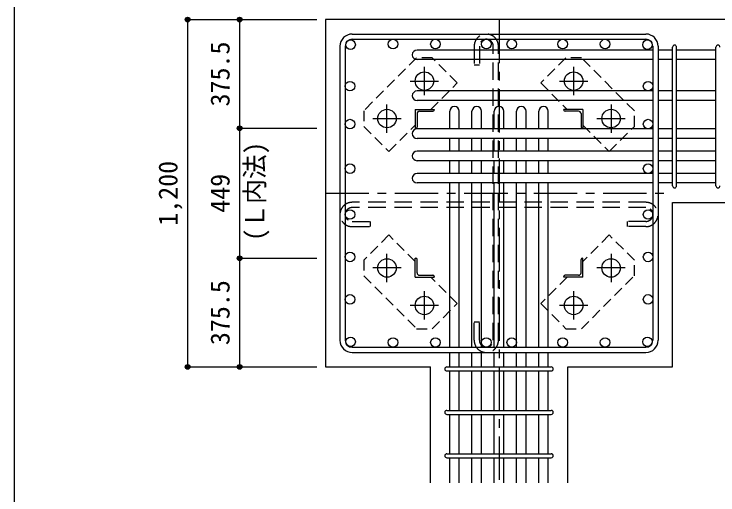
# Model space of a CAD drawing. Units: millimetres at full size, sheet at 1:30. Extents: x -5973 to 5954, y -4195 to 4201.
# Drawn here: x -5973 to -3539, y 1481 to 3142 of the extents above; entities that cross this region are included whole.
import ezdxf
from ezdxf.enums import TextEntityAlignment as Align

# ---------------------------------------------------------------- set-up
doc = ezdxf.new("R2010")
doc.units = ezdxf.units.MM
doc.header["$LTSCALE"] = 30
doc.header["$PDMODE"] = 32
doc.header["$PDSIZE"] = 15
for name, pattern in [('CHAIN1', [8, 5, -1, 1, -1]), ('DASHED1', [1.8, 1.2, -0.6]), ('DASHED2', [3, 2, -1])]:
    doc.linetypes.add(name, pattern=pattern)
for name, color, linetype in [('0-1_躯体線', 2, 'Continuous'), ('0-2_アンカー、アングル', 4, 'Continuous'), ('0-3_立上り筋', 3, 'Continuous'), ('0-4_フープ筋', 7, 'Continuous'), ('0-5_基礎梁筋', 7, 'Continuous'), ('0-6_スタラップ筋', 7, 'Continuous'), ('0-7_文字', 4, 'Continuous'), ('0-9_プレート', 4, 'DASHED1'), ('0-C_中子', 7, 'DASHED2'), ('0-D_寸法', 4, 'Continuous'), ('F-0_枠', 6, 'Continuous')]:
    doc.layers.add(name, color=color, linetype=linetype)
doc.styles.add('ＭＳ ゴシック', font='')
doc.styles.get('ＭＳ ゴシック').set_extended_font_data('MS Gothic')

msp = doc.modelspace()

# ---------------------------------------------------------------- linework, layer by layer
at = {"layer": '0-1_躯体線'}
for p, q in [((-3295.8, 3123.3), (-4895.8, 3123.3)), ((-4895.8, 3123.3), (-4895.8, 1923.3)), ((-3695.8, 2491.8), (-3295.8, 2491.8)), ((-3695.8, 1923.3), (-3695.8, 2491.8)), ((-4895.8, 1923.3), (-4533.3, 1923.3)), ((-4533.3, 1523.3), (-4533.3, 1923.3))]:
    msp.add_line(p, q, dxfattribs=at)
msp.add_lwpolyline([(-4058.3, 1523.3), (-4058.3, 1923.3), (-3695.8, 1923.3)], dxfattribs=at)
at = {"layer": '0-2_アンカー、アングル', "linetype": 'CHAIN1'}
for p, q in [((-4553.8, 2862.1), (-4553.8, 2959.6)), ((-4037.8, 2959.6), (-4037.8, 2862.1)), ((-4602.6, 2910.8), (-4505.1, 2910.8)), ((-4086.5, 2910.8), (-3989, 2910.8)), ((-4683.3, 2732.6), (-4683.3, 2830.1)), ((-3908.3, 2830.1), (-3908.3, 2732.6)), ((-4732.1, 2781.3), (-4634.6, 2781.3)), ((-3957, 2781.3), (-3859.5, 2781.3)), ((-4683.3, 2216.5), (-4683.3, 2314)), ((-3908.3, 2314), (-3908.3, 2216.5)), ((-4634.6, 2265.3), (-4732.1, 2265.3)), ((-3859.5, 2265.3), (-3957, 2265.3)), ((-4553.8, 2087), (-4553.8, 2184.5)), ((-4037.8, 2184.5), (-4037.8, 2087)), ((-4505.1, 2135.8), (-4602.6, 2135.8)), ((-3989, 2135.8), (-4086.5, 2135.8))]:
    msp.add_line(p, q, dxfattribs=at)
at = {"layer": '0-2_アンカー、アングル'}
for p, q in [((-4585.3, 2812.8), (-4520.3, 2812.8)), ((-4585.3, 2812.8), (-4585.3, 2747.8)), ((-4570.8, 2806.8), (-4524.3, 2806.8)), ((-4520.3, 2812.8), (-4520.3, 2810.8)), ((-4006.3, 2812.8), (-4071.3, 2812.8)), ((-4071.3, 2810.8), (-4071.3, 2812.8)), ((-4020.8, 2806.8), (-4067.3, 2806.8)), ((-4006.3, 2812.8), (-4006.3, 2747.8)), ((-4579.3, 2798.3), (-4579.3, 2751.8)), ((-4012.3, 2798.3), (-4012.3, 2751.8)), ((-4583.3, 2747.8), (-4585.3, 2747.8)), ((-4006.3, 2747.8), (-4008.3, 2747.8)), ((-4585.3, 2298.8), (-4583.3, 2298.8)), ((-4585.3, 2233.8), (-4585.3, 2298.8)), ((-4579.3, 2248.3), (-4579.3, 2294.8)), ((-4012.3, 2248.3), (-4012.3, 2294.8)), ((-4008.3, 2298.8), (-4006.3, 2298.8)), ((-4006.3, 2233.8), (-4006.3, 2298.8)), ((-4570.8, 2239.8), (-4524.3, 2239.8)), ((-4020.8, 2239.8), (-4067.3, 2239.8)), ((-4585.3, 2233.8), (-4520.3, 2233.8)), ((-4520.3, 2235.8), (-4520.3, 2233.8)), ((-4071.3, 2233.8), (-4071.3, 2235.8)), ((-4006.3, 2233.8), (-4071.3, 2233.8))]:
    msp.add_line(p, q, dxfattribs=at)
at = {"layer": '0-2_アンカー、アングル', "color": 3}
for centre in [(-4553.8, 2910.8), (-4037.8, 2910.8), (-4683.3, 2781.3), (-3908.3, 2781.3), (-4683.3, 2265.3), (-3908.3, 2265.3), (-4553.8, 2135.8), (-4037.8, 2135.8)]:
    msp.add_circle(centre, 32, dxfattribs=at)
at = {"layer": '0-2_アンカー、アングル'}
for centre, radius, start, end in [((-4570.8, 2798.3), 8.5, 90, 180), ((-4524.3, 2810.8), 4, 270, 0), ((-4067.3, 2810.8), 4, 180, 270), ((-4020.8, 2798.3), 8.5, 0, 90), ((-4583.3, 2751.8), 4, 270, 0), ((-4008.3, 2751.8), 4, 180, 270), ((-4583.3, 2294.8), 4, 0, 90), ((-4008.3, 2294.8), 4, 90, 180), ((-4570.8, 2248.3), 8.5, 180, 270), ((-4524.3, 2235.8), 4, 0, 90), ((-4067.3, 2235.8), 4, 90, 180), ((-4020.8, 2248.3), 8.5, 270, 0)]:
    msp.add_arc(centre, radius, start, end, dxfattribs=at)
at = {"layer": '0-3_立上り筋'}
for centre in [(-4809.1, 3036.6), (-4662.45, 3038.8), (-4515.79, 3038.8), (-4339.8, 3038.8), (-4251.8, 3038.8), (-4075.81, 3038.8), (-3929.16, 3038.8), (-3782.5, 3036.6), (-4811.3, 2893.3), (-3780.3, 2893.3), (-4811.3, 2762.3), (-3780.3, 2762.3), (-4811.3, 2608.3), (-3780.3, 2608.3), (-4811.3, 2449.97), (-3780.3, 2449.97), (-4811.3, 2303.31), (-3780.3, 2303.31), (-4811.3, 2156.65), (-3780.3, 2156.65), (-4809.1, 2010), (-4662.45, 2007.8), (-4515.79, 2007.8), (-4339.8, 2007.8), (-4251.8, 2007.8), (-4075.81, 2007.8), (-3929.16, 2007.8), (-3782.5, 2010)]:
    msp.add_circle(centre, 16.5, dxfattribs=at)
at = {"layer": '0-4_フープ筋'}
for p, q in [((-4803.8, 3073.3), (-3787.8, 3073.3)), ((-4803.8, 3055.3), (-3787.8, 3055.3)), ((-4845.8, 3031.3), (-4845.8, 2015.3)), ((-4827.8, 3031.3), (-4827.8, 2015.3)), ((-3763.8, 3031.3), (-3763.8, 2015.3)), ((-3745.8, 3031.3), (-3745.8, 2015.3)), ((-4803.8, 1991.3), (-3787.8, 1991.3)), ((-4803.8, 1973.3), (-3787.8, 1973.3))]:
    msp.add_line(p, q, dxfattribs=at)
for centre, radius, start, end in [((-4803.8, 3031.3), 42, 90, 180), ((-3787.8, 3031.3), 42, 0, 90), ((-4803.8, 3031.3), 24, 90, 180), ((-3787.8, 3031.3), 24, 0, 90), ((-4803.8, 2015.3), 42, 180, 270), ((-4803.8, 2015.3), 24, 180, 270), ((-3787.8, 2015.3), 42, 270, 0), ((-3787.8, 2015.3), 24, 270, 0)]:
    msp.add_arc(centre, radius, start, end, dxfattribs=at)
at = {"layer": '0-5_基礎梁筋'}
for p, q in [((-3763.8, 3018.1), (-4579.3, 3018.1)), ((-3695.8, 3018.1), (-3745.8, 3018.1)), ((-3545.8, 3018.1), (-3681.8, 3018.1)), ((-3763.8, 2985.1), (-4579.3, 2985.1)), ((-3695.8, 2985.1), (-3745.8, 2985.1)), ((-3545.8, 2985.1), (-3681.8, 2985.1)), ((-3763.8, 2876.8), (-4579.3, 2876.8)), ((-3695.8, 2876.8), (-3745.8, 2876.8)), ((-3545.8, 2876.8), (-3681.8, 2876.8)), ((-3763.8, 2843.8), (-4579.3, 2843.8)), ((-3695.8, 2843.8), (-3745.8, 2843.8)), ((-3545.8, 2843.8), (-3681.8, 2843.8)), ((-4466.3, 2745.8), (-4466.3, 2806.8)), ((-4433.3, 2745.8), (-4433.3, 2806.8)), ((-4389.3, 2745.8), (-4389.3, 2806.8)), ((-4356.3, 2745.8), (-4356.3, 2806.8)), ((-4312.3, 2745.8), (-4312.3, 2806.8)), ((-4279.3, 2745.8), (-4279.3, 2806.8)), ((-4235.3, 2745.8), (-4235.3, 2806.8)), ((-4202.3, 2745.8), (-4202.3, 2806.8)), ((-4158.3, 2745.8), (-4158.3, 2806.8)), ((-4125.3, 2745.8), (-4125.3, 2806.8)), ((-3763.8, 2745.8), (-4579.3, 2745.8)), ((-3695.8, 2745.8), (-3745.8, 2745.8)), ((-3545.8, 2745.8), (-3681.8, 2745.8)), ((-3763.8, 2712.8), (-4579.3, 2712.8)), ((-4466.3, 2668.8), (-4466.3, 2712.8)), ((-4433.3, 2668.8), (-4433.3, 2712.8)), ((-4389.3, 2668.8), (-4389.3, 2712.8)), ((-4356.3, 2668.8), (-4356.3, 2712.8)), ((-4312.3, 2668.8), (-4312.3, 2712.8)), ((-4279.3, 2668.8), (-4279.3, 2712.8)), ((-4235.3, 2668.8), (-4235.3, 2712.8)), ((-4202.3, 2668.8), (-4202.3, 2712.8)), ((-4158.3, 2668.8), (-4158.3, 2712.8)), ((-4125.3, 2668.8), (-4125.3, 2712.8)), ((-3695.8, 2712.8), (-3745.8, 2712.8)), ((-3545.8, 2712.8), (-3681.8, 2712.8)), ((-3763.8, 2668.8), (-4579.3, 2668.8)), ((-3695.8, 2668.8), (-3745.8, 2668.8)), ((-3545.8, 2668.8), (-3681.8, 2668.8)), ((-3763.8, 2635.8), (-4579.3, 2635.8)), ((-4466.3, 2591.8), (-4466.3, 2635.8)), ((-4433.3, 2591.8), (-4433.3, 2635.8)), ((-4389.3, 2591.8), (-4389.3, 2635.8)), ((-4356.3, 2591.8), (-4356.3, 2635.8)), ((-4312.3, 2591.8), (-4312.3, 2635.8)), ((-4279.3, 2591.8), (-4279.3, 2635.8)), ((-4235.3, 2591.8), (-4235.3, 2635.8)), ((-4202.3, 2591.8), (-4202.3, 2635.8)), ((-4158.3, 2591.8), (-4158.3, 2635.8)), ((-4125.3, 2591.8), (-4125.3, 2635.8)), ((-3695.8, 2635.8), (-3745.8, 2635.8)), ((-3545.8, 2635.8), (-3681.8, 2635.8)), ((-3763.8, 2591.8), (-4579.3, 2591.8)), ((-3695.8, 2591.8), (-3745.8, 2591.8)), ((-3545.8, 2591.8), (-3681.8, 2591.8)), ((-3763.8, 2558.8), (-4579.3, 2558.8)), ((-4466.3, 1991.3), (-4466.3, 2558.8)), ((-4433.3, 1991.3), (-4433.3, 2558.8)), ((-4389.3, 1991.3), (-4389.3, 2558.8)), ((-4356.3, 1991.3), (-4356.3, 2558.8)), ((-4312.3, 1991.3), (-4312.3, 2558.8)), ((-4279.3, 1991.3), (-4279.3, 2558.8)), ((-4235.3, 1991.3), (-4235.3, 2558.8)), ((-4202.3, 1991.3), (-4202.3, 2558.8)), ((-4158.3, 1991.3), (-4158.3, 2558.8)), ((-4125.3, 1991.3), (-4125.3, 2558.8)), ((-3695.8, 2558.8), (-3745.8, 2558.8)), ((-3545.8, 2558.8), (-3681.8, 2558.8)), ((-4466.3, 1923.3), (-4466.3, 1973.3)), ((-4433.3, 1923.3), (-4433.3, 1973.3)), ((-4389.3, 1923.3), (-4389.3, 1973.3)), ((-4356.3, 1923.3), (-4356.3, 1973.3)), ((-4312.3, 1923.3), (-4312.3, 1973.3)), ((-4279.3, 1923.3), (-4279.3, 1973.3)), ((-4235.3, 1923.3), (-4235.3, 1973.3)), ((-4202.3, 1923.3), (-4202.3, 1973.3)), ((-4158.3, 1923.3), (-4158.3, 1973.3)), ((-4125.3, 1923.3), (-4125.3, 1973.3)), ((-4466.3, 1773.3), (-4466.3, 1909.3)), ((-4433.3, 1773.3), (-4433.3, 1909.3)), ((-4389.3, 1773.3), (-4389.3, 1909.3)), ((-4356.3, 1773.3), (-4356.3, 1909.3)), ((-4312.3, 1773.3), (-4312.3, 1909.3)), ((-4279.3, 1773.3), (-4279.3, 1909.3)), ((-4235.3, 1773.3), (-4235.3, 1909.3)), ((-4202.3, 1773.3), (-4202.3, 1909.3)), ((-4158.3, 1773.3), (-4158.3, 1909.3)), ((-4125.3, 1773.3), (-4125.3, 1909.3)), ((-4466.3, 1623.3), (-4466.3, 1759.3)), ((-4433.3, 1623.3), (-4433.3, 1759.3)), ((-4389.3, 1623.3), (-4389.3, 1759.3)), ((-4356.3, 1623.3), (-4356.3, 1759.3)), ((-4312.3, 1623.3), (-4312.3, 1759.3)), ((-4279.3, 1623.3), (-4279.3, 1759.3)), ((-4235.3, 1623.3), (-4235.3, 1759.3)), ((-4202.3, 1623.3), (-4202.3, 1759.3)), ((-4158.3, 1623.3), (-4158.3, 1759.3)), ((-4125.3, 1623.3), (-4125.3, 1759.3)), ((-4466.3, 1523.3), (-4466.3, 1609.3)), ((-4433.3, 1523.3), (-4433.3, 1609.3)), ((-4389.3, 1523.3), (-4389.3, 1609.3)), ((-4356.3, 1523.3), (-4356.3, 1609.3)), ((-4312.3, 1523.3), (-4312.3, 1609.3)), ((-4279.3, 1523.3), (-4279.3, 1609.3)), ((-4235.3, 1523.3), (-4235.3, 1609.3)), ((-4202.3, 1523.3), (-4202.3, 1609.3)), ((-4158.3, 1523.3), (-4158.3, 1609.3)), ((-4125.3, 1523.3), (-4125.3, 1609.3))]:
    msp.add_line(p, q, dxfattribs=at)
for centre, start, end in [((-4579.3, 3001.6), 90, 270), ((-4579.3, 2860.3), 90, 270), ((-4449.8, 2806.8), 0, 180), ((-4372.8, 2806.8), 0, 180), ((-4295.8, 2806.8), 0, 180), ((-4218.8, 2806.8), 0, 180), ((-4141.8, 2806.8), 0, 180), ((-4579.3, 2729.3), 90, 270), ((-4579.3, 2652.3), 90, 270), ((-4579.3, 2575.3), 90, 270)]:
    msp.add_arc(centre, 16.5, start, end, dxfattribs=at)
at = {"layer": '0-6_スタラップ筋'}
for p, q in [((-3695.8, 2548.8), (-3695.8, 3028.1)), ((-3681.8, 2548.8), (-3681.8, 3028.1)), ((-3545.8, 2548.8), (-3545.8, 3028.1)), ((-4476.3, 1923.3), (-4115.3, 1923.3)), ((-4476.3, 1909.3), (-4115.3, 1909.3)), ((-4476.3, 1773.3), (-4115.3, 1773.3)), ((-4476.3, 1759.3), (-4115.3, 1759.3)), ((-4476.3, 1623.3), (-4115.3, 1623.3)), ((-4476.3, 1609.3), (-4115.3, 1609.3))]:
    msp.add_line(p, q, dxfattribs=at)
for centre, start, end in [((-3688.8, 3028.1), 0, 180), ((-3688.8, 3028.1), 0, 180), ((-3688.8, 3028.1), 0, 180), ((-3688.8, 3028.1), 0, 180), ((-3538.8, 3028.1), 0, 180), ((-3688.8, 2548.8), 180, 0), ((-3688.8, 2548.8), 180, 0), ((-3688.8, 2548.8), 180, 0), ((-3688.8, 2548.8), 180, 0), ((-3538.8, 2548.8), 180, 0), ((-4476.3, 1916.3), 90, 270), ((-4476.3, 1916.3), 90, 270), ((-4476.3, 1916.3), 90, 270), ((-4476.3, 1916.3), 90, 270), ((-4115.3, 1916.3), 270, 90), ((-4115.3, 1916.3), 270, 90), ((-4115.3, 1916.3), 270, 90), ((-4115.3, 1916.3), 270, 90), ((-4476.3, 1766.3), 90, 270), ((-4115.3, 1766.3), 270, 90), ((-4476.3, 1616.3), 90, 270), ((-4115.3, 1616.3), 270, 90)]:
    msp.add_arc(centre, 7, start, end, dxfattribs=at)
at = {"layer": '0-9_プレート'}
msp.add_line((-3827.8, 2754.5), (-3827.8, 2808.2), dxfattribs=at)
for points in [[(-4580.7, 2991.3), (-4763.9, 2808.2), (-4763.9, 2754.5), (-4676.9, 2667.5), (-4585.3, 2759.1)], [(-4531.6, 2812.8), (-4440, 2904.4), (-4527, 2991.3), (-4580.7, 2991.3)], [(-3827.8, 2808.2), (-4010.9, 2991.4), (-4064.6, 2991.4), (-4151.6, 2904.4), (-4060, 2812.8)], [(-4006.3, 2759.1), (-3914.7, 2667.5), (-3827.8, 2754.5)], [(-4585.3, 2287.5), (-4676.9, 2379.1), (-4763.8, 2292.1), (-4763.8, 2238.4)], [(-4010.9, 2055.3), (-3827.7, 2238.4), (-3827.7, 2292.1), (-3914.7, 2379.1), (-4006.3, 2287.5)], [(-4763.8, 2238.4), (-4580.7, 2055.2), (-4527, 2055.2), (-4440, 2142.2), (-4531.6, 2233.8)], [(-4060, 2233.8), (-4151.6, 2142.2), (-4064.6, 2055.3), (-4010.9, 2055.3)]]:
    msp.add_lwpolyline(points, dxfattribs=at)
at = {"layer": '0-C_中子'}
for p, q in [((-4381.8, 3031.3), (-4381.8, 2967.3)), ((-4363.8, 3031.3), (-4363.8, 2967.3)), ((-4315.8, 2015.3), (-4315.8, 3031.3)), ((-4297.8, 2015.3), (-4297.8, 3031.3)), ((-4381.8, 2967.3), (-4363.8, 2967.3)), ((-3787.8, 2491.97), (-4803.8, 2491.97)), ((-3787.8, 2473.97), (-4803.8, 2473.97)), ((-4803.8, 2425.97), (-4739.8, 2425.97)), ((-4739.8, 2407.97), (-4739.8, 2425.97)), ((-3787.8, 2425.97), (-3851.8, 2425.97)), ((-4803.8, 2407.97), (-4739.8, 2407.97)), ((-4363.8, 2015.3), (-4363.8, 2079.3))]:
    msp.add_line(p, q, dxfattribs=at)
for points in [[(-3787.8, 2407.97), (-3851.8, 2407.97), (-3851.8, 2425.97)], [(-4381.8, 2015.3), (-4381.8, 2079.3), (-4363.8, 2079.3)]]:
    msp.add_lwpolyline(points, dxfattribs=at)
for centre, radius, start, end in [((-4339.8, 3031.3), 42, 0, 180), ((-4339.8, 3031.3), 24, 0, 180), ((-4803.8, 2449.97), 42, 90, 270), ((-3787.8, 2449.97), 42, 270, 90), ((-4803.8, 2449.97), 24, 90, 270), ((-3787.8, 2449.97), 24, 270, 90), ((-4339.8, 2015.3), 42, 180, 0), ((-4339.8, 2015.3), 24, 180, 0)]:
    msp.add_arc(centre, radius, start, end, dxfattribs=at)
at = {"layer": '0-D_寸法'}
for p, q in [((-5372.84, 3123.3), (-5192.84, 3123.3)), ((-5372.84, 3123.3), (-5192.84, 3123.3)), ((-5372.84, 3123.3), (-5372.84, 1923.3)), ((-5192.84, 3123.3), (-5192.84, 2747.8)), ((-5192.84, 3123.3), (-4925.8, 3123.3)), ((-5192.84, 2747.8), (-4925.8, 2747.8)), ((-5192.84, 2747.8), (-5192.84, 2298.8)), ((-5192.84, 2298.8), (-4925.8, 2298.8)), ((-5192.84, 2298.8), (-5192.84, 1923.3)), ((-5372.84, 1923.3), (-5192.84, 1923.3)), ((-5192.84, 1923.3), (-4925.8, 1923.3)), ((-5192.84, 1923.3), (-4925.8, 1923.3))]:
    msp.add_line(p, q, dxfattribs=at)
at = {"layer": '0-D_寸法', "linetype": 'CHAIN1'}
for p, q in [((-4295.8, 3123.3), (-4295.8, 1523.3)), ((-4895.8, 2523.3), (-3695.8, 2523.3))]:
    msp.add_line(p, q, dxfattribs=at)
at = {"layer": '0-D_寸法'}
for centre, radius in [((-5372.84, 3123.3), 8), ((-5372.84, 3123.3), 7.2), ((-5372.84, 3123.3), 6.4), ((-5372.84, 3123.3), 5.6), ((-5372.84, 3123.3), 4.8), ((-5372.84, 3123.3), 4), ((-5372.84, 3123.3), 3.2), ((-5372.84, 3123.3), 2.4), ((-5372.84, 3123.3), 1.6), ((-5372.84, 3123.3), 0.8), ((-5192.84, 3123.3), 8), ((-5192.84, 3123.3), 7.2), ((-5192.84, 3123.3), 6.4), ((-5192.84, 3123.3), 5.6), ((-5192.84, 3123.3), 4.8), ((-5192.84, 3123.3), 4), ((-5192.84, 3123.3), 3.2), ((-5192.84, 3123.3), 2.4), ((-5192.84, 3123.3), 1.6), ((-5192.84, 3123.3), 0.8), ((-5192.84, 2747.8), 8), ((-5192.84, 2747.8), 7.2), ((-5192.84, 2747.8), 6.4), ((-5192.84, 2747.8), 5.6), ((-5192.84, 2747.8), 4.8), ((-5192.84, 2747.8), 4), ((-5192.84, 2747.8), 3.2), ((-5192.84, 2747.8), 2.4), ((-5192.84, 2747.8), 1.6), ((-5192.84, 2747.8), 0.8), ((-5192.84, 2298.8), 8), ((-5192.84, 2298.8), 7.2), ((-5192.84, 2298.8), 6.4), ((-5192.84, 2298.8), 5.6), ((-5192.84, 2298.8), 4.8), ((-5192.84, 2298.8), 4), ((-5192.84, 2298.8), 3.2), ((-5192.84, 2298.8), 2.4), ((-5192.84, 2298.8), 1.6), ((-5192.84, 2298.8), 0.8), ((-5372.84, 1923.3), 8), ((-5372.84, 1923.3), 7.2), ((-5372.84, 1923.3), 6.4), ((-5372.84, 1923.3), 5.6), ((-5372.84, 1923.3), 4.8), ((-5372.84, 1923.3), 4), ((-5372.84, 1923.3), 3.2), ((-5372.84, 1923.3), 2.4), ((-5372.84, 1923.3), 1.6), ((-5372.84, 1923.3), 0.8), ((-5192.84, 1923.3), 8), ((-5192.84, 1923.3), 7.2), ((-5192.84, 1923.3), 6.4), ((-5192.84, 1923.3), 5.6), ((-5192.84, 1923.3), 4.8), ((-5192.84, 1923.3), 4), ((-5192.84, 1923.3), 3.2), ((-5192.84, 1923.3), 2.4), ((-5192.84, 1923.3), 1.6), ((-5192.84, 1923.3), 0.8)]:
    msp.add_circle(centre, radius, dxfattribs=at)
at = {"layer": '0-D_寸法', "color": 7}
for p in [(-5372.84, 3123.3), (-5192.84, 3123.3), (-5192.84, 2747.8), (-5192.84, 2298.8), (-5372.84, 1923.3), (-5192.84, 1923.3)]:
    msp.add_point(p, dxfattribs=at)
at = {"layer": 'F-0_枠'}
msp.add_line((-5972.88, 4201.15), (-5972.88, -4195.24), dxfattribs=at)

# ---------------------------------------------------------------- texts
at = {"layer": '0-7_文字', "style": 'ＭＳ ゴシック', "width": 0.95}
msp.add_text('(Ｌ内法)', height=65.98, rotation=90, dxfattribs=at).set_placement((-5087.78, 2358.7), align=Align.BOTTOM_LEFT)
at = {"layer": '0-D_寸法', "style": 'ＭＳ ゴシック'}
for s, p in [('375.5', (-5207.84, 2823.05)), ('1,200', (-5387.84, 2410.8)), ('449', (-5207.84, 2455.8)), ('375.5', (-5207.84, 1998.55))]:
    msp.add_text(s, height=65.98, rotation=90, dxfattribs=at).set_placement(p, align=Align.BOTTOM_LEFT)

doc.saveas('drawing.dxf')
